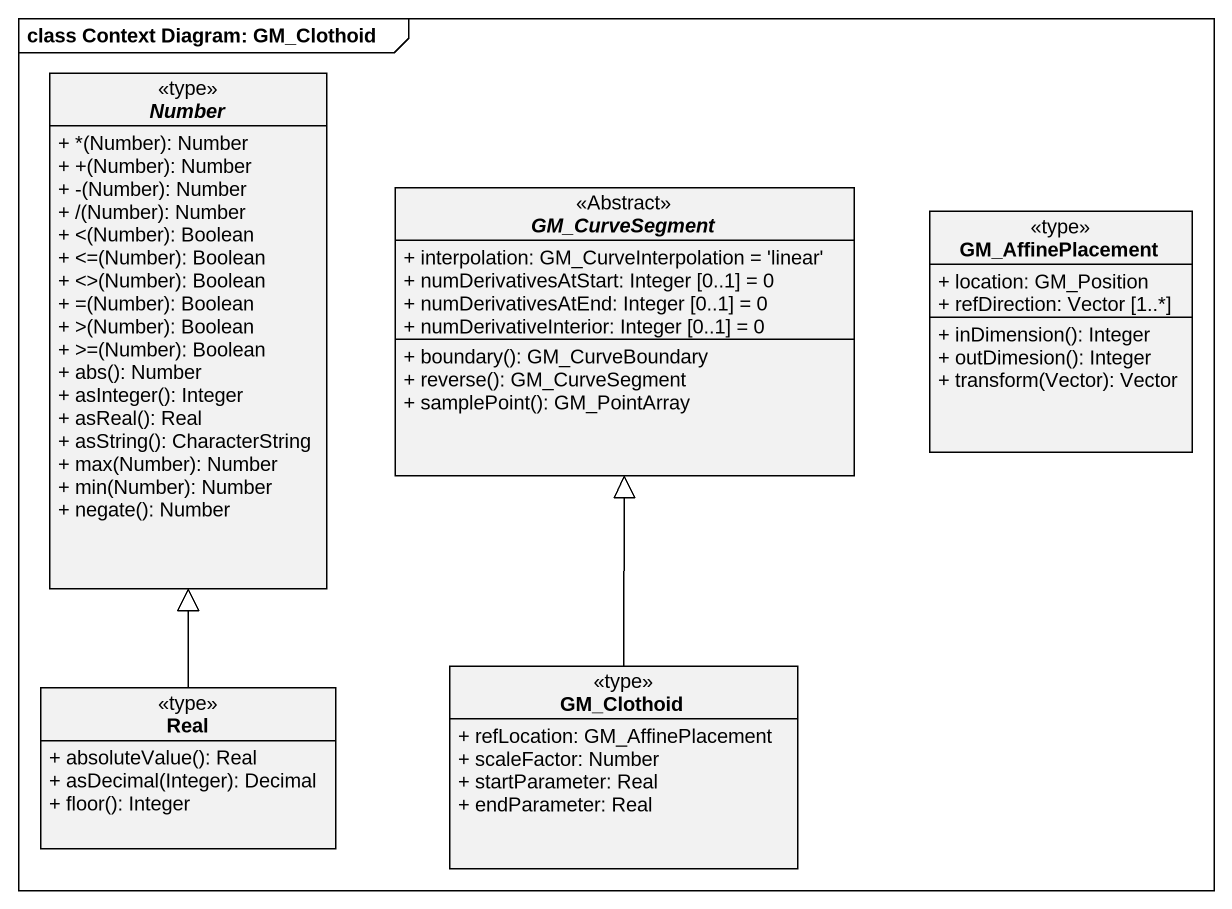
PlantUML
@startuml
mainframe class Context Diagram: GM_Clothoid
hide circle
hide empty members
skinparam classAttributeIconSize 0
abstract class Number <<type>> {
  + *(Number): Number
  + +(Number): Number
  + -(Number): Number
  + /(Number): Number
  + <(Number): Boolean
  + <=(Number): Boolean
  + <>(Number): Boolean
  + =(Number): Boolean
  + >(Number): Boolean
  + >=(Number): Boolean
  + abs(): Number
  + asInteger(): Integer
  + asReal(): Real
  + asString(): CharacterString
  + max(Number): Number
  + min(Number): Number
  + negate(): Number
}
abstract class GM_CurveSegment <<Abstract>> {
  + interpolation: GM_CurveInterpolation = 'linear'
  + numDerivativesAtStart: Integer [0..1] = 0
  + numDerivativesAtEnd: Integer [0..1] = 0
  + numDerivativeInterior: Integer [0..1] = 0
  + boundary(): GM_CurveBoundary
  + reverse(): GM_CurveSegment
  + samplePoint(): GM_PointArray
}
class GM_AffinePlacement <<type>> {
  + location: GM_Position
  + refDirection: Vector [1..*]
  + inDimension(): Integer
  + outDimesion(): Integer
  + transform(Vector): Vector
}
class Real <<type>> {
  + absoluteValue(): Real
  + asDecimal(Integer): Decimal
  + floor(): Integer
}
class GM_Clothoid <<type>> {
  + refLocation: GM_AffinePlacement
  + scaleFactor: Number
  + startParameter: Real
  + endParameter: Real
}
Real -up-|> Number
GM_Clothoid -up-|> GM_CurveSegment
@enduml
